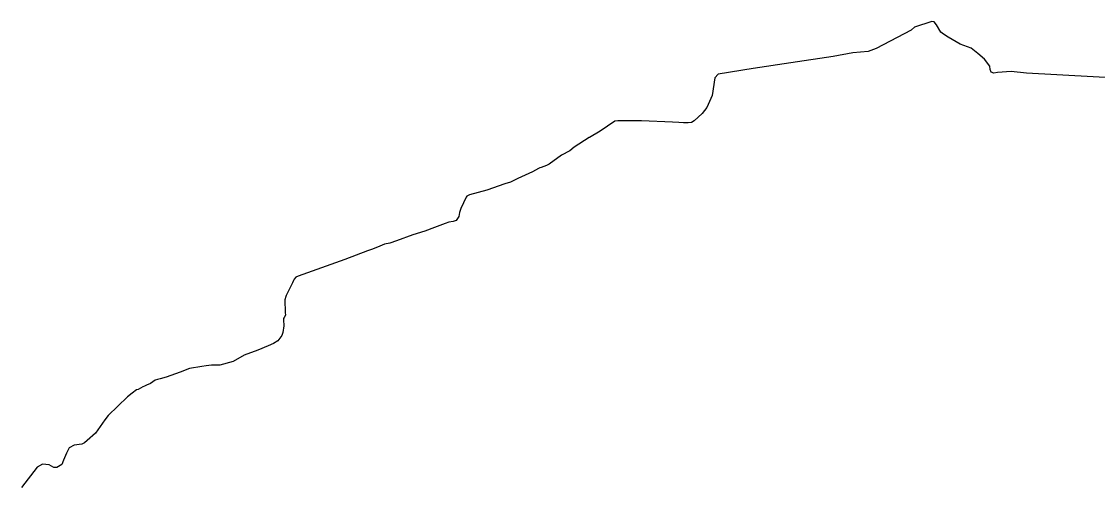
# Model space of a CAD drawing. Header units: metres. Extents: x 11276530 to 11306586, y 355867 to 367650.
# Drawn here: x 11276530 to 11288580, y 362439 to 367650 of the extents above; entities that cross this region are included whole.
import ezdxf

# ---------------------------------------------------------------- set-up
doc = ezdxf.new("R2010")
doc.units = ezdxf.units.M
doc.layers.add('WATERWAY_RIVER', color=5, linetype='Continuous')

msp = doc.modelspace()

# ---------------------------------------------------------------- linework, layer by layer
at = {"layer": 'WATERWAY_RIVER'}
msp.add_lwpolyline([(11288723, 367021), (11288521, 367032), (11287775, 367072), (11287604, 367092), (11287452, 367078), (11287408, 367072), (11287380, 367084), (11287369, 367112), (11287363, 367151), (11287305, 367228), (11287231, 367294), (11287156, 367353), (11287032, 367397), (11286898, 367474), (11286845, 367507), (11286817, 367531), (11286767, 367614), (11286741, 367646), (11286716, 367650), (11286520, 367586), (11286487, 367557), (11286483, 367553), (11286091, 367348), (11286004, 367314), (11285831, 367301), (11285612, 367258), (11285137, 367188), (11284718, 367126), (11284325, 367061), (11284288, 367019), (11284258, 366824), (11284198, 366690), (11284146, 366623), (11284058, 366541), (11284027, 366522), (11283989, 366516), (11283938, 366518), (11283885, 366520), (11283814, 366523), (11283467, 366538), (11283203, 366540), (11283170, 366536), (11283005, 366424), (11282885, 366353), (11282882, 366351), (11282714, 366243), (11282664, 366202), (11282573, 366154), (11282433, 366053), (11282403, 366040), (11282345, 366019), (11282330, 366013), (11282315, 366005), (11282249, 365969), (11282084, 365895), (11282003, 365853), (11281939, 365833), (11281737, 365765), (11281543, 365713), (11281513, 365697), (11281504, 365687), (11281444, 365558), (11281430, 365514), (11281424, 365469), (11281395, 365424), (11281359, 365415), (11281313, 365406), (11281270, 365390), (11281152, 365348), (11281043, 365307), (11280910, 365264), (11280725, 365196), (11280653, 365171), (11280593, 365159), (11280539, 365139), (11280458, 365103), (11280403, 365085), (11280147, 364990), (11279624, 364801), (11279600, 364790), (11279582, 364769), (11279573, 364754), (11279561, 364729), (11279497, 364602), (11279491, 364586), (11279488, 364574), (11279478, 364539), (11279481, 364395), (11279483, 364366), (11279468, 364339), (11279462, 364327), (11279461, 364313), (11279465, 364247), (11279453, 364173), (11279442, 364140), (11279421, 364107), (11279397, 364079), (11279349, 364050), (11279288, 364021), (11279175, 363976), (11279023, 363917), (11278898, 363848), (11278748, 363807), (11278654, 363806), (11278595, 363798), (11278548, 363790), (11278408, 363771), (11278306, 363730), (11278150, 363671), (11278081, 363652), (11278050, 363648), (11278027, 363637), (11277972, 363600), (11277927, 363581), (11277906, 363572), (11277886, 363565), (11277837, 363536), (11277818, 363530), (11277768, 363493), (11277716, 363454), (11277501, 363245), (11277464, 363194), (11277359, 363046), (11277266, 362963), (11277235, 362937), (11277206, 362924), (11277118, 362911), (11277063, 362882), (11277035, 362824), (11276999, 362743), (11276980, 362696), (11276925, 362661), (11276913, 362661), (11276892, 362662), (11276839, 362693), (11276765, 362698), (11276705, 362667), (11276530, 362439)], dxfattribs=at)

doc.saveas('drawing.dxf')
